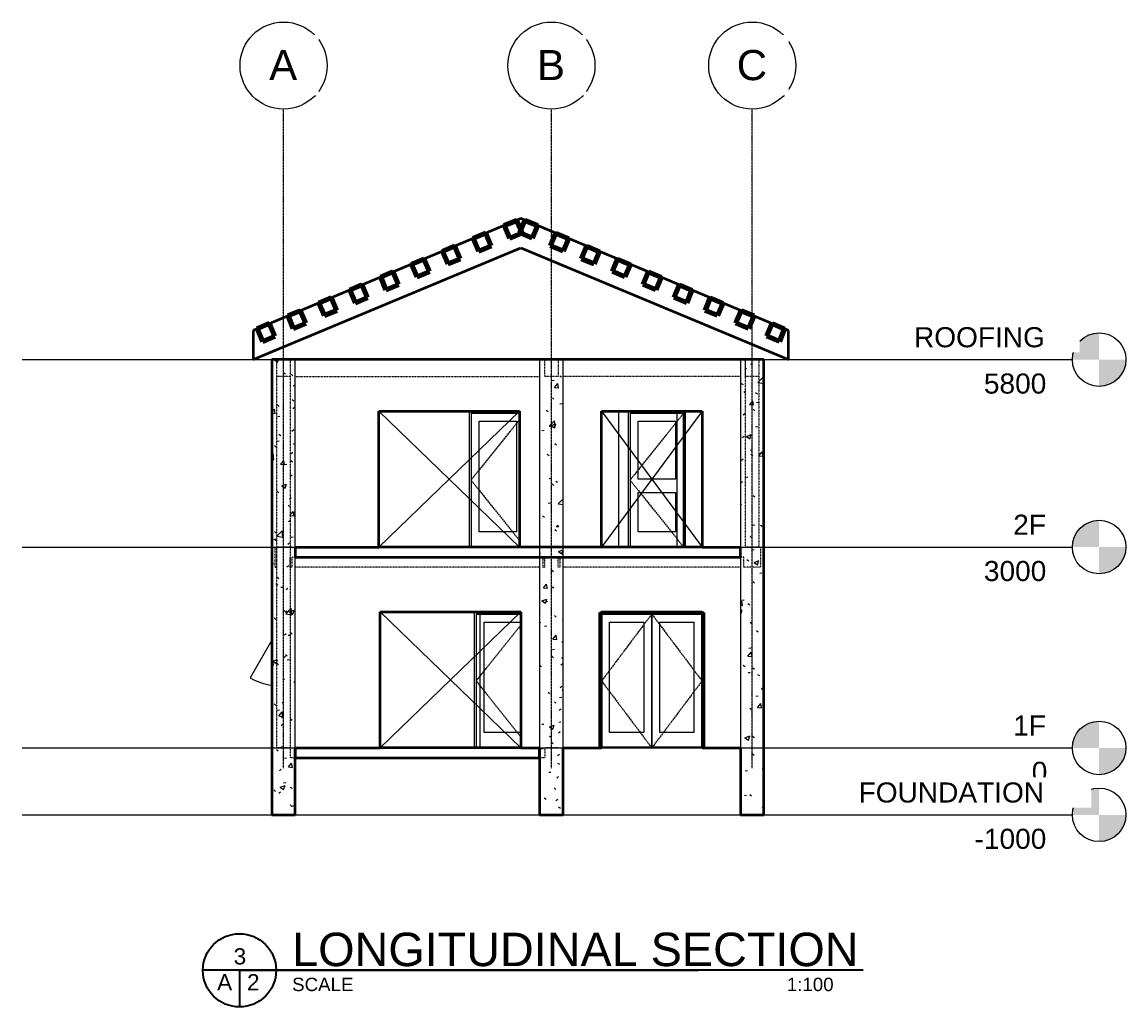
# Model space of a CAD drawing. Header units: inches. Extents: x -1 to 315328, y 6829 to 107833.
# Drawn here: x 88956 to 105443, y 67414 to 82124 of the extents above; entities that cross this region are included whole.
import ezdxf

# ---------------------------------------------------------------- set-up
doc = ezdxf.new("R2010")
doc.units = ezdxf.units.IN
doc.header["$MEASUREMENT"] = 0
for name, pattern in [('Center', [31.75, 6.35, -4.7625, 15.875, -4.7625]), ('Dash', [6.35, 3.175, -3.175]), ('Grid Line', [22.225, 12.7, -3.175, 3.175, -3.175])]:
    doc.linetypes.add(name, pattern=pattern)
for name, color, linetype, lineweight in [('A-DOOR', 31, 'Continuous', 18), ('A-DOOR-FRAM', 31, 'Continuous', 18), ('A-FLOR-LEVL', 51, 'Continuous', 9), ('A-GLAZ', 151, 'Continuous', 18), ('A-ROOF', 132, 'Continuous', 9), ('A-WALL', 113, 'Continuous', 18), ('A-WALL-HDLN', 110, 'Dash', 18), ('S-BEAM-HDLN', 1, 'Dash', 9), ('S-BEAM-SYMB', 2, 'Continuous', 70), ('S-COLS', 52, 'Continuous', 9), ('S-FNDN', 32, 'Continuous', 18), ('S-FNDN-HDLN', 4, 'Dash', 9), ('S-GRID', 1, 'Continuous', 9), ('S-GRID-IDEN', 1, 'Continuous', 9)]:
    doc.layers.add(name, color=color, linetype=linetype, lineweight=lineweight)
doc.layers.add('TEXTS', color=2, linetype='Continuous')
doc.styles.add('Arial', font='arial.ttf', dxfattribs={"height": 250})
doc.styles.add('Arial_1', font='arial.ttf', dxfattribs={"height": 450})
doc.styles.get("Standard").update_dxf_attribs({"font": 'arial.ttf'})
pattern_1 = [(50, (96012.4, 73735.6), (728.737, -63.756), [76.2, -838.2]), (355, (96012.4, 73735.6), (-140.97, 764.23), [60.96, -670.56]), (100.451, (96073.1, 73730.3), (587.77, 700.47), [64.76, -712.36]), (46.184, (96012.4, 73938.8), (1084.32, -168.17), [114.3, -1257.3]), (96.636, (96102.8, 73924.8), (949.6, 989.7), [97.14, -1068.54]), (351.184, (96012.4, 73938.8), (949.62, 989.7), [91.44, -1005.84]), (21, (96114, 73888), (606.46, -409.06), [76.2, -838.2]), (326, (96114, 73888), (247.21, 736.75), [60.96, -670.56]), (71.451, (96164.54, 73853.9), (853.67, 327.69), [64.76, -712.36]), (37.5, (96012.4, 73735.6), (12.355, 338.22), [33.528, -628.904, 33.528, -647.192, -673.1]), (37.5, (96012.4, 73735.6), (12.355, 338.22), [-1343.15, 33.53, -639.57]), (7.5, (96012.4, 73735.6), (267.28, 400.722), [33.528, -354.584, 33.528, -613.664, -256.54]), (7.5, (96012.4, 73735.6), (267.28, 400.722), [-1035.304, 33.53, -223.01]), (327.5, (95785.84, 73735.6), (542.363, -22.915), [33.528, -220.472, 33.528, -758.952, -1051.56]), (327.5, (95785.84, 73735.6), (542.363, -22.915), [-1046.48, 33.53, -1018.03]), (317.5, (95684.24, 73735.6), (592.517, 101.707), [33.53, -296.67, 33.53, -492.76, -746.76]), (317.5, (95684.24, 73735.6), (592.517, 101.707), [-856.49, 33.53, -713.23])]

# ---------------------------------------------------------------- blocks, each defined once
blk = doc.blocks.new('M_HSS Square - HSS203_2X203_2X9_5-450882-Section 1')
at = {"layer": 'S-BEAM-SYMB'}
for p, q in [((6436, 7880), (6249, 7802)), ((6249, 7802), (6327, 7614)), ((6514, 7693), (6436, 7880)), ((6327, 7614), (6514, 7693))]:
    blk.add_line(p, q, dxfattribs=at)
blk = doc.blocks.new('M_HSS Square - HSS203_2X203_2X9_5-450883-Section 1')
at = {"layer": 'S-BEAM-SYMB'}
for p, q in [((5975, 7687), (5787, 7609)), ((5787, 7609), (5866, 7422)), ((6053, 7500), (5975, 7687)), ((5866, 7422), (6053, 7500))]:
    blk.add_line(p, q, dxfattribs=at)
blk = doc.blocks.new('M_HSS Square - HSS203_2X203_2X9_5-450884-Section 1')
at = {"layer": 'S-BEAM-SYMB'}
for p, q in [((5513, 7494), (5326, 7416)), ((5592, 7307), (5513, 7494)), ((5326, 7416), (5404, 7229)), ((5404, 7229), (5592, 7307))]:
    blk.add_line(p, q, dxfattribs=at)
blk = doc.blocks.new('M_HSS Square - HSS203_2X203_2X9_5-450885-Section 1')
at = {"layer": 'S-BEAM-SYMB'}
for p, q in [((5052, 7302), (4865, 7223)), ((5130, 7114), (5052, 7302)), ((4865, 7223), (4943, 7036)), ((4943, 7036), (5130, 7114))]:
    blk.add_line(p, q, dxfattribs=at)
blk = doc.blocks.new('M_HSS Square - HSS203_2X203_2X9_5-450805-Section 1')
at = {"layer": 'S-BEAM-SYMB'}
for p, q in [((4591, 7109), (4403, 7030)), ((4669, 6921), (4591, 7109)), ((4403, 7030), (4482, 6843)), ((4482, 6843), (4669, 6921))]:
    blk.add_line(p, q, dxfattribs=at)
blk = doc.blocks.new('M_HSS Square - HSS203_2X203_2X9_5-450886-Section 1')
at = {"layer": 'S-BEAM-SYMB'}
for p, q in [((4129, 6916), (3942, 6838)), ((3942, 6838), (4020, 6650)), ((4208, 6729), (4129, 6916)), ((4020, 6650), (4208, 6729))]:
    blk.add_line(p, q, dxfattribs=at)
blk = doc.blocks.new('M_HSS Square - HSS203_2X203_2X9_5-450887-Section 1')
at = {"layer": 'S-BEAM-SYMB'}
for p, q in [((3668, 6723), (3481, 6645)), ((3481, 6645), (3559, 6457)), ((3746, 6536), (3668, 6723)), ((3559, 6457), (3746, 6536))]:
    blk.add_line(p, q, dxfattribs=at)
blk = doc.blocks.new('M_HSS Square - HSS203_2X203_2X9_5-450888-Section 1')
at = {"layer": 'S-BEAM-SYMB'}
for p, q in [((3207, 6530), (3019, 6452)), ((3019, 6452), (3098, 6265)), ((3285, 6343), (3207, 6530)), ((3098, 6265), (3285, 6343))]:
    blk.add_line(p, q, dxfattribs=at)
blk = doc.blocks.new('M_HSS Square - HSS203_2X203_2X9_5-450889-Section 1')
at = {"layer": 'S-BEAM-SYMB'}
for p, q in [((2745, 6337), (2558, 6259)), ((2824, 6150), (2745, 6337)), ((2558, 6259), (2636, 6072)), ((2636, 6072), (2824, 6150))]:
    blk.add_line(p, q, dxfattribs=at)
blk = doc.blocks.new('M_HSS Square - HSS203_2X203_2X9_5-V3-Section 1')
at = {"layer": 'S-BEAM-SYMB'}
for p, q in [((6480, 7693), (6558, 7880)), ((6558, 7880), (6745, 7802)), ((6745, 7802), (6667, 7614)), ((6667, 7614), (6480, 7693))]:
    blk.add_line(p, q, dxfattribs=at)
blk = doc.blocks.new('M_HSS Square - HSS203_2X203_2X9_5-V4-Section 1')
at = {"layer": 'S-BEAM-SYMB'}
for p, q in [((6941, 7500), (7019, 7687)), ((7019, 7687), (7207, 7609)), ((7207, 7609), (7128, 7422)), ((7128, 7422), (6941, 7500))]:
    blk.add_line(p, q, dxfattribs=at)
blk = doc.blocks.new('M_HSS Square - HSS203_2X203_2X9_5-V5-Section 1')
at = {"layer": 'S-BEAM-SYMB'}
for p, q in [((7402, 7307), (7481, 7494)), ((7481, 7494), (7668, 7416)), ((7590, 7229), (7402, 7307)), ((7668, 7416), (7590, 7229))]:
    blk.add_line(p, q, dxfattribs=at)
blk = doc.blocks.new('M_HSS Square - HSS203_2X203_2X9_5-V6-Section 1')
at = {"layer": 'S-BEAM-SYMB'}
for p, q in [((7864, 7114), (7942, 7302)), ((7942, 7302), (8129, 7223)), ((8051, 7036), (7864, 7114)), ((8129, 7223), (8051, 7036))]:
    blk.add_line(p, q, dxfattribs=at)
blk = doc.blocks.new('M_HSS Square - HSS203_2X203_2X9_5-V7-Section 1')
at = {"layer": 'S-BEAM-SYMB'}
for p, q in [((8325, 6921), (8403, 7109)), ((8403, 7109), (8591, 7030)), ((8591, 7030), (8512, 6843)), ((8512, 6843), (8325, 6921))]:
    blk.add_line(p, q, dxfattribs=at)
blk = doc.blocks.new('M_HSS Square - HSS203_2X203_2X9_5-V8-Section 1')
at = {"layer": 'S-BEAM-SYMB'}
for p, q in [((8786, 6729), (8865, 6916)), ((8865, 6916), (9052, 6838)), ((9052, 6838), (8974, 6650)), ((8974, 6650), (8786, 6729))]:
    blk.add_line(p, q, dxfattribs=at)
blk = doc.blocks.new('M_HSS Square - HSS203_2X203_2X9_5-V9-Section 1')
at = {"layer": 'S-BEAM-SYMB'}
for p, q in [((9248, 6536), (9326, 6723)), ((9326, 6723), (9513, 6645)), ((9513, 6645), (9435, 6457)), ((9435, 6457), (9248, 6536))]:
    blk.add_line(p, q, dxfattribs=at)
blk = doc.blocks.new('M_HSS Square - HSS203_2X203_2X9_5-V10-Section 1')
at = {"layer": 'S-BEAM-SYMB'}
for p, q in [((9709, 6343), (9787, 6530)), ((9787, 6530), (9975, 6452)), ((9975, 6452), (9896, 6265)), ((9896, 6265), (9709, 6343))]:
    blk.add_line(p, q, dxfattribs=at)
blk = doc.blocks.new('M_HSS Square - HSS203_2X203_2X9_5-V11-Section 1')
at = {"layer": 'S-BEAM-SYMB'}
for p, q in [((10170, 6150), (10249, 6337)), ((10249, 6337), (10436, 6259)), ((10358, 6072), (10170, 6150)), ((10436, 6259), (10358, 6072))]:
    blk.add_line(p, q, dxfattribs=at)
blk = doc.blocks.new('Level - M_Level Head - Circle-11858-Section 1')
at = {"layer": 'A-FLOR-LEVL'}
h = blk.add_hatch(color=256, dxfattribs=at)
edge = h.paths.add_edge_path()
edge.add_line((15134, 0), (14734, 0))
edge.add_arc((15134, 0), 400, 90, 180, ccw=False)
edge.add_line((15134, 400), (15134, 0))
h = blk.add_hatch(color=256, dxfattribs=at)
edge = h.paths.add_edge_path()
edge.add_line((15134, -400), (15134, 0))
edge.add_line((15134, 0), (15534, 0))
edge.add_arc((15134, 0), 400, 270, 360, ccw=False)
blk.add_circle((15134, 0), 400, dxfattribs=at)
blk = doc.blocks.new('Grid - M_Grid Head - Circle-11575-Section 1')
at = {"layer": 'S-GRID-IDEN'}
blk.add_circle((6953, 10192), 650, dxfattribs=at)
blk = doc.blocks.new('M_Door-Exterior-Double-Full Glass-Wood_Clad - 1500 x 2000mm-550083-Section 1')
at = {"layer": 'A-DOOR', "linetype": 'Center', "lineweight": 9}
for p, q in [((8453, 2000), (7703, 1000)), ((8453, 2000), (9203, 1000)), ((7703, 1000), (8453, 0)), ((9203, 1000), (8453, 0))]:
    blk.add_line(p, q, dxfattribs=at)
at = {"layer": 'A-DOOR'}
for p, q in [((8451, 2000), (7703, 2000)), ((7703, 2000), (7703, 15)), ((8451, 15), (8451, 2000)), ((9203, 2000), (8454, 2000)), ((8454, 2000), (8454, 15)), ((9203, 15), (9203, 2000)), ((7823, 230), (7823, 1880)), ((7823, 1880), (8333, 1880)), ((8333, 1880), (8333, 230)), ((8573, 230), (8573, 1880)), ((8573, 1880), (9083, 1880)), ((9083, 1880), (9083, 230)), ((8333, 230), (7823, 230)), ((9083, 230), (8573, 230)), ((7703, 15), (8451, 15)), ((8454, 15), (9203, 15))]:
    blk.add_line(p, q, dxfattribs=at)
at = {"layer": 'A-DOOR', "lineweight": 9}
for p, q in [((7703, 2), (7703, 0)), ((9203, 2), (7703, 2)), ((9203, 0), (9203, 2)), ((7703, 0), (9203, 0))]:
    blk.add_line(p, q, dxfattribs=at)
at = {"layer": 'A-DOOR-FRAM'}
for p, q in [((9228, 2025), (7678, 2025)), ((7678, 2025), (7678, 0)), ((7703, 0), (7703, 2000)), ((7703, 2000), (9203, 2000)), ((8451, 1987), (8454, 1987)), ((9203, 2000), (9203, 0)), ((9228, 0), (9228, 2025)), ((7715, 15), (7715, 2)), ((9190, 15), (9190, 2)), ((7678, 0), (7703, 0)), ((9203, 0), (9228, 0))]:
    blk.add_line(p, q, dxfattribs=at)
blk = doc.blocks.new('M_Door-Opening - 2500 x 2032mm 2-431770-Section 1')
at = {"layer": 'A-DOOR', "lineweight": 9}
for p, q in [((6498, 2032), (4398, 0)), ((4398, 2032), (6498, 0))]:
    blk.add_line(p, q, dxfattribs=at)
blk = doc.blocks.new('M_Door-Opening - 1500 x 2032mm 2-439669-Section 1')
at = {"layer": 'A-DOOR', "lineweight": 9}
for p, q in [((7703, 5032), (9203, 3000)), ((9203, 5032), (7703, 3000))]:
    blk.add_line(p, q, dxfattribs=at)
blk = doc.blocks.new('M_HSS Square - HSS203_2X203_2X9_5-V1-Section 1')
at = {"layer": 'S-BEAM-SYMB'}
for p, q in [((6480, 7693), (6558, 7880)), ((6558, 7880), (6745, 7802)), ((6745, 7802), (6667, 7614)), ((6667, 7614), (6480, 7693))]:
    blk.add_line(p, q, dxfattribs=at)
blk = doc.blocks.new('M_HSS Square - HSS203_2X203_2X9_5-V2-Section 1')
at = {"layer": 'S-BEAM-SYMB'}
for p, q in [((6941, 7500), (7019, 7687)), ((7019, 7687), (7207, 7609)), ((7207, 7609), (7128, 7422)), ((7128, 7422), (6941, 7500))]:
    blk.add_line(p, q, dxfattribs=at)
blk = doc.blocks.new('Window-Awning-Single - 24_ x 36_-478943-Section 1')
at = {"layer": 'A-GLAZ', "lineweight": 9}
blk.add_line((2778, 1609), (2452, 1046), dxfattribs=at)
blk.add_arc((2897, 1816), 889, 240, 262.2756, dxfattribs=at)
blk = doc.blocks.new('M_Door-Interior-Single-1_Panel-Wood - M_Door-Interior-Single-1_Panel-Wood-540909-Section 1')
at = {"layer": 'A-DOOR'}
for p, q in [((6498, 2000), (5828, 2000)), ((5828, 2000), (5828, 0)), ((5948, 230), (5948, 1880)), ((5948, 1880), (6498, 1880)), ((6498, 230), (5948, 230))]:
    blk.add_line(p, q, dxfattribs=at)
at = {"layer": 'A-DOOR', "linetype": 'Center', "lineweight": 9}
for p, q in [((6498, 1837), (5828, 1000)), ((5828, 1000), (6498, 162))]:
    blk.add_line(p, q, dxfattribs=at)
at = {"layer": 'A-DOOR-FRAM'}
for p, q in [((5803, 0), (5803, 2025)), ((6498, 2025), (5803, 2025)), ((5828, 2000), (5828, 0)), ((5828, 2000), (6498, 2000))]:
    blk.add_line(p, q, dxfattribs=at)
blk = doc.blocks.new('M_Door-Interior-Single-1_Panel-Wood - M_Door-Interior-Single-1_Panel-Wood-V10-Section 1')
at = {"layer": 'A-DOOR'}
for p, q in [((6478, 5000), (5753, 5000)), ((5753, 5000), (5753, 3000)), ((5873, 3230), (5873, 4880)), ((5873, 4880), (6433, 4880)), ((6433, 4880), (6433, 3230)), ((6433, 3230), (5873, 3230))]:
    blk.add_line(p, q, dxfattribs=at)
at = {"layer": 'A-DOOR', "linetype": 'Center', "lineweight": 9}
for p, q in [((6478, 4906), (5753, 4000)), ((5753, 4000), (6478, 3094))]:
    blk.add_line(p, q, dxfattribs=at)
at = {"layer": 'A-DOOR-FRAM'}
for p, q in [((5728, 3000), (5728, 5025)), ((6478, 5025), (5728, 5025)), ((5753, 5000), (5753, 3000)), ((5753, 5000), (6478, 5000))]:
    blk.add_line(p, q, dxfattribs=at)
blk = doc.blocks.new('M_Door-Interior-Single-2_Panel-Wood - M_Door-Interior-Single-2_Panel-Wood-540693-Section 1')
at = {"layer": 'A-DOOR', "linetype": 'Center', "lineweight": 9}
for p, q in [((8928, 5000), (8128, 4000)), ((8128, 4000), (8928, 3000))]:
    blk.add_line(p, q, dxfattribs=at)
at = {"layer": 'A-DOOR'}
for p, q in [((8928, 5000), (8128, 5000)), ((8128, 5000), (8128, 3000)), ((8928, 3000), (8928, 5000)), ((8248, 4014), (8248, 4880)), ((8248, 4880), (8808, 4880)), ((8808, 4880), (8808, 4014)), ((8808, 4014), (8248, 4014)), ((8248, 3230), (8248, 3814)), ((8248, 3814), (8808, 3814)), ((8808, 3814), (8808, 3230)), ((8808, 3230), (8248, 3230))]:
    blk.add_line(p, q, dxfattribs=at)
at = {"layer": 'A-DOOR-FRAM'}
for p, q in [((8103, 3000), (8103, 5025)), ((8953, 5025), (8103, 5025)), ((8128, 5000), (8128, 3000)), ((8128, 5000), (8928, 5000)), ((8928, 5000), (8928, 3000)), ((8953, 3000), (8953, 5025))]:
    blk.add_line(p, q, dxfattribs=at)

msp = doc.modelspace()

# ---------------------------------------------------------------- hatches: boundary and pattern name
at = {"layer": 'S-COLS'}
h = msp.add_hatch(dxfattribs=at)
h.set_pattern_fill('FP_1', color=256, style=0, pattern_type=2)
h.set_pattern_definition(pattern_1)
h.paths.add_polyline_path([(92686.19207, 70282.7986), (93036.19207, 70282.7986), (93036.19207, 77082.7986), (92686.19207, 77082.7986), (92686.19207, 71031.68299)])
h = msp.add_hatch(dxfattribs=at)
h.set_pattern_fill('FP_1', color=256, style=0, pattern_type=2)
h.set_pattern_definition(pattern_1)
h.paths.add_polyline_path([(97036.19207, 70282.7986), (97036.19207, 77082.7986), (96686.19207, 77082.7986), (96686.19207, 70282.7986)])
h = msp.add_hatch(dxfattribs=at)
h.set_pattern_fill('FP_1', color=256, style=0, pattern_type=2)
h.set_pattern_definition(pattern_1)
h.paths.add_polyline_path([(100036.19207, 70282.7986), (100036.19207, 77082.7986), (99686.19207, 77082.7986), (99686.19207, 70282.7986)])

# ---------------------------------------------------------------- linework, layer by layer
at = {"layer": 'A-FLOR-LEVL', "linetype": 'Center'}
for p, q in [((88955.62652, 77082.7986), (104642.89006, 77082.7986)), ((88955.62652, 74282.7986), (104642.89006, 74282.7986)), ((88955.62652, 71282.7986), (104642.89006, 71282.7986)), ((88955.62652, 70282.7986), (104642.89006, 70282.7986))]:
    msp.add_line(p, q, dxfattribs=at)
at = {"layer": 'A-ROOF', "lineweight": 35}
for p, q in [((96405.59363, 79188.4105), (92405.59363, 77516.34006)), ((96405.59363, 79188.4105), (92405.59363, 77516.34006)), ((100405.59363, 77516.34006), (96405.59363, 79188.4105)), ((100405.59363, 77516.34006), (96405.59363, 79188.4105)), ((92405.59363, 77082.7986), (96405.59363, 78754.86904)), ((92405.59363, 77082.7986), (96405.59363, 78754.86904)), ((96405.59363, 78754.86904), (100405.59363, 77082.7986)), ((96405.59363, 78754.86904), (100405.59363, 77082.7986)), ((92405.59363, 77516.34006), (92405.59363, 77082.7986)), ((92405.59363, 77516.34006), (92405.59363, 77082.7986)), ((100405.59363, 77082.7986), (100405.59363, 77516.34006)), ((100405.59363, 77082.7986), (100405.59363, 77516.34006))]:
    msp.add_line(p, q, dxfattribs=at)
at = {"layer": 'A-ROOF'}
for p, q in [((92405.59363, 77082.7986), (92686.19207, 77082.7986)), ((92405.59363, 77082.7986), (92686.19207, 77082.7986)), ((100036.19207, 77082.7986), (100405.59363, 77082.7986)), ((100036.19207, 77082.7986), (100405.59363, 77082.7986))]:
    msp.add_line(p, q, dxfattribs=at)
at = {"layer": 'A-WALL', "lineweight": 35}
for p, q in [((96686.19207, 77082.7986), (93036.19207, 77082.7986)), ((96686.19207, 77082.7986), (93036.19207, 77082.7986)), ((99686.19207, 77082.7986), (97036.19207, 77082.7986)), ((99686.19207, 77082.7986), (97036.19207, 77082.7986)), ((94286.19207, 74282.7986), (94286.19207, 76314.7986)), ((94286.19207, 76314.7986), (96386.19207, 76314.7986)), ((94286.19207, 74282.7986), (94286.19207, 76314.7986)), ((94286.19207, 76314.7986), (96386.19207, 76314.7986)), ((96386.19207, 76314.7986), (96386.19207, 74282.7986)), ((96386.19207, 76314.7986), (96386.19207, 74282.7986)), ((97611.19207, 74282.7986), (97611.19207, 76314.7986)), ((97611.19207, 76314.7986), (99111.19207, 76314.7986)), ((97611.19207, 74282.7986), (97611.19207, 76314.7986)), ((97611.19207, 76314.7986), (99111.19207, 76314.7986)), ((99111.19207, 76314.7986), (99111.19207, 74282.7986)), ((99111.19207, 76314.7986), (99111.19207, 74282.7986)), ((93036.19207, 74282.7986), (94286.19207, 74282.7986)), ((93036.19207, 74282.7986), (94286.19207, 74282.7986)), ((99111.19207, 74282.7986), (99686.19207, 74282.7986)), ((99111.19207, 74282.7986), (99686.19207, 74282.7986)), ((94306.19207, 71282.7986), (94306.19207, 73314.7986)), ((94306.19207, 73314.7986), (96406.19207, 73314.7986)), ((94306.19207, 71282.7986), (94306.19207, 73314.7986)), ((94306.19207, 73314.7986), (96406.19207, 73314.7986)), ((96406.19207, 73314.7986), (96406.19207, 71282.7986)), ((96406.19207, 73314.7986), (96406.19207, 71282.7986)), ((97586.19207, 71282.7986), (97586.19207, 73307.7986)), ((97586.19207, 73307.7986), (99136.19207, 73307.7986)), ((97611.19207, 71282.7986), (97611.19207, 73314.7986)), ((97611.19207, 73314.7986), (99111.19207, 73314.7986)), ((99111.19207, 73314.7986), (99111.19207, 71282.7986)), ((99136.19207, 73307.7986), (99136.19207, 71282.7986)), ((93036.19207, 71282.7986), (94306.19207, 71282.7986)), ((93036.19207, 71282.7986), (94306.19207, 71282.7986)), ((96406.19207, 71282.7986), (96686.19207, 71282.7986)), ((96406.19207, 71282.7986), (96686.19207, 71282.7986)), ((97036.19207, 71282.7986), (97611.19207, 71282.7986)), ((97036.19207, 71282.7986), (97586.19207, 71282.7986)), ((99111.19207, 71282.7986), (99686.19207, 71282.7986)), ((99136.19207, 71282.7986), (99686.19207, 71282.7986))]:
    msp.add_line(p, q, dxfattribs=at)
at = {"layer": 'A-WALL'}
for p, q in [((95636.19207, 74282.7986), (95636.19207, 76307.7986)), ((95636.19207, 76307.7986), (96386.19207, 76307.7986)), ((97869.19207, 74282.7986), (97869.19207, 76314.7986)), ((98011.19207, 74282.7986), (98011.19207, 76307.7986)), ((98011.19207, 76307.7986), (98861.19207, 76307.7986)), ((98733.19207, 76314.7986), (98733.19207, 74282.7986)), ((98861.19207, 76307.7986), (98861.19207, 74282.7986)), ((95711.19207, 71282.7986), (95711.19207, 73307.7986)), ((95711.19207, 73307.7986), (96406.19207, 73307.7986)), ((95797.19207, 71282.7986), (95797.19207, 73314.7986))]:
    msp.add_line(p, q, dxfattribs=at)
at = {"layer": 'A-WALL-HDLN'}
for p, q in [((92761.19207, 71282.7986), (92761.19207, 77082.7986)), ((92761.19207, 71282.7986), (92761.19207, 77082.7986)), ((92961.19207, 77082.7986), (92961.19207, 71282.7986)), ((92961.19207, 77082.7986), (92961.19207, 71282.7986)), ((99761.19207, 74282.7986), (99761.19207, 77082.7986)), ((99761.19207, 74282.7986), (99761.19207, 77082.7986)), ((99961.19207, 77082.7986), (99961.19207, 74282.7986)), ((99961.19207, 77082.7986), (99961.19207, 74282.7986)), ((92961.19207, 74282.7986), (92761.19207, 74282.7986)), ((92761.19207, 71282.7986), (92761.19207, 74282.7986)), ((92761.19207, 74282.7986), (92961.19207, 74282.7986)), ((92961.19207, 74282.7986), (92761.19207, 74282.7986)), ((92961.19207, 74282.7986), (92761.19207, 74282.7986)), ((92761.19207, 71282.7986), (92761.19207, 74282.7986)), ((92761.19207, 74282.7986), (92961.19207, 74282.7986)), ((92961.19207, 74282.7986), (92761.19207, 74282.7986)), ((92961.19207, 74282.7986), (92961.19207, 71282.7986)), ((92961.19207, 74282.7986), (92961.19207, 71282.7986)), ((99961.19207, 74282.7986), (99761.19207, 74282.7986)), ((99961.19207, 74282.7986), (99761.19207, 74282.7986)), ((92961.19207, 71282.7986), (92761.19207, 71282.7986)), ((92961.19207, 71282.7986), (92761.19207, 71282.7986)), ((92961.19207, 71282.7986), (92761.19207, 71282.7986)), ((92961.19207, 71282.7986), (92761.19207, 71282.7986)), ((96961.19207, 71282.7986), (96761.19207, 71282.7986)), ((96961.19207, 71282.7986), (96761.19207, 71282.7986))]:
    msp.add_line(p, q, dxfattribs=at)
at = {"layer": 'S-BEAM-HDLN'}
for p, q in [((92761.19207, 76832.7986), (92761.19207, 77082.7986)), ((92761.19207, 76832.7986), (92761.19207, 77082.7986)), ((92961.19207, 77082.7986), (92961.19207, 76832.7986)), ((92961.19207, 77082.7986), (92961.19207, 76832.7986)), ((96761.19207, 76832.7986), (96761.19207, 77082.7986)), ((96761.19207, 76832.7986), (96761.19207, 77082.7986)), ((96961.19207, 77082.7986), (96961.19207, 76832.7986)), ((96961.19207, 77082.7986), (96961.19207, 76832.7986)), ((99761.19207, 76832.7986), (99761.19207, 77082.7986)), ((99761.19207, 76832.7986), (99761.19207, 77082.7986)), ((99961.19207, 77082.7986), (99961.19207, 76832.7986)), ((99961.19207, 77082.7986), (99961.19207, 76832.7986)), ((92961.19207, 76832.7986), (92761.19207, 76832.7986)), ((92961.19207, 76832.7986), (92761.19207, 76832.7986)), ((93036.19207, 76832.7986), (96686.19207, 76832.7986)), ((93036.19207, 76832.7986), (96686.19207, 76832.7986)), ((96961.19207, 76832.7986), (96761.19207, 76832.7986)), ((96961.19207, 76832.7986), (96761.19207, 76832.7986)), ((99686.19207, 76832.7986), (97036.19207, 76832.7986)), ((99686.19207, 76832.7986), (97036.19207, 76832.7986)), ((99961.19207, 76832.7986), (99761.19207, 76832.7986)), ((99961.19207, 76832.7986), (99761.19207, 76832.7986)), ((92736.19207, 74282.7986), (92761.19207, 74282.7986)), ((92736.19207, 73982.7986), (92736.19207, 74282.7986)), ((92736.19207, 74282.7986), (92761.19207, 74282.7986)), ((92736.19207, 73982.7986), (92736.19207, 74282.7986)), ((92761.19207, 73982.7986), (92761.19207, 74282.7986)), ((92761.19207, 73982.7986), (92761.19207, 74282.7986)), ((99736.19207, 74282.7986), (99761.19207, 74282.7986)), ((99736.19207, 74282.7986), (99761.19207, 74282.7986)), ((99761.19207, 74282.7986), (99961.19207, 74282.7986)), ((99761.19207, 74282.7986), (99961.19207, 74282.7986)), ((99961.19207, 74282.7986), (99986.19207, 74282.7986)), ((99961.19207, 74282.7986), (99986.19207, 74282.7986)), ((99986.19207, 74282.7986), (99986.19207, 73982.7986)), ((99986.19207, 74282.7986), (99986.19207, 73982.7986)), ((92961.19207, 73982.7986), (92961.19207, 74132.7986)), ((92961.19207, 73982.7986), (92961.19207, 74132.7986)), ((92986.19207, 74132.7986), (92986.19207, 73982.7986)), ((92986.19207, 74132.7986), (92986.19207, 73982.7986)), ((96736.19207, 74132.7986), (96736.19207, 73982.7986)), ((96736.19207, 74132.7986), (96736.19207, 73982.7986)), ((96761.19207, 73982.7986), (96761.19207, 74132.7986)), ((96761.19207, 73982.7986), (96761.19207, 74132.7986)), ((96961.19207, 73982.7986), (96961.19207, 74132.7986)), ((96961.19207, 73982.7986), (96961.19207, 74132.7986)), ((96986.19207, 74132.7986), (96986.19207, 73982.7986)), ((96986.19207, 74132.7986), (96986.19207, 73982.7986)), ((99736.19207, 73982.7986), (99736.19207, 74132.7986)), ((99736.19207, 73982.7986), (99736.19207, 74132.7986)), ((92736.19207, 73982.7986), (92761.19207, 73982.7986)), ((92736.19207, 73982.7986), (92761.19207, 73982.7986)), ((92986.19207, 73982.7986), (92961.19207, 73982.7986)), ((92986.19207, 73982.7986), (92961.19207, 73982.7986)), ((96686.19207, 73982.7986), (93036.19207, 73982.7986)), ((96686.19207, 73982.7986), (93036.19207, 73982.7986)), ((96736.19207, 73982.7986), (96761.19207, 73982.7986)), ((96736.19207, 73982.7986), (96761.19207, 73982.7986)), ((96986.19207, 73982.7986), (96961.19207, 73982.7986)), ((96986.19207, 73982.7986), (96961.19207, 73982.7986)), ((99686.19207, 73982.7986), (97036.19207, 73982.7986)), ((99686.19207, 73982.7986), (97036.19207, 73982.7986)), ((99986.19207, 73982.7986), (99736.19207, 73982.7986)), ((99986.19207, 73982.7986), (99736.19207, 73982.7986))]:
    msp.add_line(p, q, dxfattribs=at)
at = {"layer": 'S-COLS', "lineweight": 35}
for p, q in [((93036.19207, 77082.7986), (92686.19207, 77082.7986)), ((92686.19207, 77082.7986), (92686.19207, 70282.7986)), ((93036.19207, 77082.7986), (92686.19207, 77082.7986)), ((97036.19207, 77082.7986), (96686.19207, 77082.7986)), ((97036.19207, 77082.7986), (96686.19207, 77082.7986)), ((100036.19207, 77082.7986), (99686.19207, 77082.7986)), ((100036.19207, 77082.7986), (99686.19207, 77082.7986)), ((100036.19207, 70282.7986), (100036.19207, 77082.7986)), ((93036.19207, 70282.7986), (93036.19207, 71282.7986)), ((96686.19207, 71282.7986), (96686.19207, 70282.7986)), ((97036.19207, 70282.7986), (97036.19207, 71282.7986)), ((99686.19207, 71282.7986), (99686.19207, 70282.7986)), ((92686.19207, 70282.7986), (93036.19207, 70282.7986)), ((96686.19207, 70282.7986), (97036.19207, 70282.7986)), ((99686.19207, 70282.7986), (100036.19207, 70282.7986))]:
    msp.add_line(p, q, dxfattribs=at)
at = {"layer": 'S-COLS'}
for p, q in [((93036.19207, 74282.7986), (93036.19207, 77082.7986)), ((93036.19207, 74282.7986), (93036.19207, 77082.7986)), ((96686.19207, 77082.7986), (96686.19207, 74282.7986)), ((96686.19207, 77082.7986), (96686.19207, 74282.7986)), ((97036.19207, 74282.7986), (97036.19207, 77082.7986)), ((97036.19207, 74282.7986), (97036.19207, 77082.7986)), ((99686.19207, 77082.7986), (99686.19207, 74282.7986)), ((99686.19207, 77082.7986), (99686.19207, 74282.7986)), ((93036.19207, 71282.7986), (93036.19207, 74282.7986)), ((93036.19207, 71282.7986), (93036.19207, 74282.7986)), ((96686.19207, 74282.7986), (96686.19207, 71282.7986)), ((96686.19207, 74282.7986), (96686.19207, 71282.7986)), ((97036.19207, 71282.7986), (97036.19207, 74282.7986)), ((97036.19207, 71282.7986), (97036.19207, 74282.7986)), ((99686.19207, 74282.7986), (99686.19207, 71282.7986)), ((99686.19207, 74282.7986), (99686.19207, 71282.7986))]:
    msp.add_line(p, q, dxfattribs=at)
at = {"layer": 'S-FNDN', "lineweight": 35}
for p, q in [((93036.19207, 74282.7986), (93036.19207, 74132.7986)), ((93036.19207, 74282.7986), (93036.19207, 74132.7986)), ((99111.19207, 74282.7986), (94286.19207, 74282.7986)), ((99111.19207, 74282.7986), (94286.19207, 74282.7986)), ((99686.19207, 74132.7986), (99686.19207, 74282.7986)), ((99686.19207, 74132.7986), (99686.19207, 74282.7986)), ((93036.19207, 74132.7986), (99686.19207, 74132.7986)), ((93036.19207, 74132.7986), (99686.19207, 74132.7986)), ((93036.19207, 71282.7986), (93036.19207, 71132.7986)), ((93036.19207, 71282.7986), (93036.19207, 71132.7986)), ((96406.19207, 71282.7986), (94306.19207, 71282.7986)), ((96406.19207, 71282.7986), (94306.19207, 71282.7986)), ((96686.19207, 71132.7986), (96686.19207, 71282.7986)), ((96686.19207, 71132.7986), (96686.19207, 71282.7986)), ((93036.19207, 71132.7986), (96686.19207, 71132.7986)), ((93036.19207, 71132.7986), (96686.19207, 71132.7986))]:
    msp.add_line(p, q, dxfattribs=at)
at = {"layer": 'S-FNDN-HDLN'}
for p, q in [((92961.19207, 74282.7986), (92961.19207, 74132.7986)), ((92961.19207, 74282.7986), (93036.14246, 74282.7986)), ((92961.19207, 74282.7986), (92961.19207, 74132.7986)), ((92961.19207, 74282.7986), (93036.14246, 74282.7986)), ((99686.19207, 74282.7986), (99736.19207, 74282.7986)), ((99686.19207, 74282.7986), (99736.19207, 74282.7986)), ((93036.14246, 74132.7986), (92986.19207, 74132.7986)), ((93036.14246, 74132.7986), (92986.19207, 74132.7986)), ((99736.19207, 74132.7986), (99686.19207, 74132.7986)), ((99736.19207, 74132.7986), (99686.19207, 74132.7986)), ((92961.19207, 71282.7986), (92961.19207, 71132.7986)), ((92961.19207, 71282.7986), (93036.14246, 71282.7986)), ((92961.19207, 71282.7986), (92961.19207, 71132.7986)), ((92961.19207, 71282.7986), (93036.19207, 71282.7986)), ((96686.19207, 71282.7986), (96761.19207, 71282.7986)), ((96686.19207, 71282.7986), (96761.19207, 71282.7986)), ((96761.19207, 71282.7986), (96761.19207, 71132.7986)), ((96761.19207, 71282.7986), (96761.19207, 71132.7986)), ((93036.14246, 71132.7986), (92961.19207, 71132.7986)), ((93036.19207, 71132.7986), (92961.19207, 71132.7986)), ((96761.19207, 71132.7986), (96686.19207, 71132.7986)), ((96761.19207, 71132.7986), (96686.19207, 71132.7986))]:
    msp.add_line(p, q, dxfattribs=at)
at = {"layer": 'S-GRID', "linetype": 'Grid Line'}
for p, q in [((92861.19207, 70977.9986), (92861.19207, 80824.43576)), ((96861.19207, 70977.9986), (96861.19207, 80824.43576)), ((99861.19207, 70977.9986), (99861.19207, 80824.43576))]:
    msp.add_line(p, q, dxfattribs=at)
at = {"layer": 'TEXTS'}
for p, q in [((101518.93197, 67961.13257), (91656.50177, 67961.13257)), ((92203.41637, 67961.13257), (99053.08381, 67961.13257)), ((92203.41637, 67961.13257), (92203.41637, 67414.21797)), ((92203.41637, 67961.13257), (92203.41637, 67414.21797))]:
    msp.add_line(p, q, dxfattribs=at)
msp.add_circle((92203.41637, 67961.13257), 546.9146, dxfattribs=at)
msp.add_circle((92203.41637, 67961.13257), 546.9146, dxfattribs=at)

# ---------------------------------------------------------------- block references
at = {"layer": 'A-DOOR'}
for name, p in [('M_Door-Opening - 2500 x 2032mm 2-431770-Section 1', (89888.65022, 74282.7986)), ('M_Door-Interior-Single-1_Panel-Wood - M_Door-Interior-Single-1_Panel-Wood-V10-Section 1', (89908.65022, 71282.7986)), ('M_Door-Opening - 1500 x 2032mm 2-439669-Section 1', (89908.65022, 71282.7986)), ('M_Door-Interior-Single-2_Panel-Wood - M_Door-Interior-Single-2_Panel-Wood-540693-Section 1', (89908.65022, 71282.7986)), ('M_Door-Opening - 2500 x 2032mm 2-431770-Section 1', (89908.65022, 71282.7986)), ('M_Door-Interior-Single-1_Panel-Wood - M_Door-Interior-Single-1_Panel-Wood-540909-Section 1', (89908.65022, 71282.7986))]:
    msp.add_blockref(name, p, dxfattribs=at)
at = {"layer": 'A-DOOR-FRAM'}
msp.add_blockref('M_Door-Exterior-Double-Full Glass-Wood_Clad - 1500 x 2000mm-550083-Section 1', (89908.65022, 71282.7986), dxfattribs=at)
at = {"layer": 'A-FLOR-LEVL'}
for p in [(89908.65022, 77082.7986), (89908.65022, 74282.7986), (89908.65022, 71282.7986), (89908.65022, 70282.7986)]:
    msp.add_blockref('Level - M_Level Head - Circle-11858-Section 1', p, dxfattribs=at)
at = {"layer": 'A-GLAZ'}
msp.add_blockref('Window-Awning-Single - 24_ x 36_-478943-Section 1', (89908.65022, 71282.7986), dxfattribs=at)
at = {"layer": 'S-BEAM-SYMB'}
for name in ['M_HSS Square - HSS203_2X203_2X9_5-450882-Section 1', 'M_HSS Square - HSS203_2X203_2X9_5-450882-Section 1', 'M_HSS Square - HSS203_2X203_2X9_5-V3-Section 1', 'M_HSS Square - HSS203_2X203_2X9_5-V1-Section 1', 'M_HSS Square - HSS203_2X203_2X9_5-V3-Section 1', 'M_HSS Square - HSS203_2X203_2X9_5-450883-Section 1', 'M_HSS Square - HSS203_2X203_2X9_5-450883-Section 1', 'M_HSS Square - HSS203_2X203_2X9_5-V4-Section 1', 'M_HSS Square - HSS203_2X203_2X9_5-V2-Section 1', 'M_HSS Square - HSS203_2X203_2X9_5-V4-Section 1', 'M_HSS Square - HSS203_2X203_2X9_5-450884-Section 1', 'M_HSS Square - HSS203_2X203_2X9_5-450884-Section 1', 'M_HSS Square - HSS203_2X203_2X9_5-V5-Section 1', 'M_HSS Square - HSS203_2X203_2X9_5-V5-Section 1', 'M_HSS Square - HSS203_2X203_2X9_5-450885-Section 1', 'M_HSS Square - HSS203_2X203_2X9_5-450885-Section 1', 'M_HSS Square - HSS203_2X203_2X9_5-V6-Section 1', 'M_HSS Square - HSS203_2X203_2X9_5-V6-Section 1', 'M_HSS Square - HSS203_2X203_2X9_5-450805-Section 1', 'M_HSS Square - HSS203_2X203_2X9_5-450805-Section 1', 'M_HSS Square - HSS203_2X203_2X9_5-V7-Section 1', 'M_HSS Square - HSS203_2X203_2X9_5-V7-Section 1', 'M_HSS Square - HSS203_2X203_2X9_5-450886-Section 1', 'M_HSS Square - HSS203_2X203_2X9_5-450886-Section 1', 'M_HSS Square - HSS203_2X203_2X9_5-V8-Section 1', 'M_HSS Square - HSS203_2X203_2X9_5-V8-Section 1', 'M_HSS Square - HSS203_2X203_2X9_5-450887-Section 1', 'M_HSS Square - HSS203_2X203_2X9_5-450887-Section 1', 'M_HSS Square - HSS203_2X203_2X9_5-V9-Section 1', 'M_HSS Square - HSS203_2X203_2X9_5-V9-Section 1', 'M_HSS Square - HSS203_2X203_2X9_5-450888-Section 1', 'M_HSS Square - HSS203_2X203_2X9_5-450888-Section 1', 'M_HSS Square - HSS203_2X203_2X9_5-V10-Section 1', 'M_HSS Square - HSS203_2X203_2X9_5-450889-Section 1', 'M_HSS Square - HSS203_2X203_2X9_5-450889-Section 1', 'M_HSS Square - HSS203_2X203_2X9_5-V11-Section 1']:
    msp.add_blockref(name, (89908.65022, 71282.7986), dxfattribs=at)
at = {"layer": 'S-GRID-IDEN'}
for p in [(85908.65022, 71282.7986), (89908.65022, 71282.7986), (92908.65022, 71282.7986)]:
    msp.add_blockref('Grid - M_Grid Head - Circle-11575-Section 1', p, dxfattribs=at)

# ---------------------------------------------------------------- texts
for s, p in [('3', (92115.09572, 68048.29987)), ('A', (91868.40038, 67661.88394)), ('2', (92315.18821, 67661.88394))]:
    msp.add_text(s, height=242.20035).set_placement(p)
at = {"layer": 'A-FLOR-LEVL', "char_height": 300, "attachment_point": 1, "style": 'Arial', "bg_fill": 3, "box_fill_scale": 1.25, "bg_fill_color": 256, "bg_fill_true_color": 13158600, "bg_fill_transparency": 0}
for s, insert, width in [('5800', (103321.4169, 76875.35332), 1154.43), ('2F', (103759.64396, 74767.18483), 601.265625), ('3000', (103321.4169, 74075.35332), 1154.43), ('1F', (103759.64396, 71767.18483), 601.265625), ('0', (104036.4169, 71075.35332), 288.6075)]:
    msp.add_mtext(s, dxfattribs=dict(at, insert=insert, width=width))
at = {"layer": 'TEXTS'}
for s, height, p in [('LONGITUDINAL SECTION', 499.9996013, (92989.6479, 68023.29957)), ('SCALE', 200, (92989.02038, 67650.32188)), ('1:100', 200, (100377.84566, 67650.32188))]:
    msp.add_text(s, height=height, dxfattribs=at).set_placement(p)

# ---------------------------------------------------------------- next in the draw order: texts
at = {"layer": 'A-FLOR-LEVL', "char_height": 300, "attachment_point": 1, "style": 'Arial', "bg_fill": 3, "box_fill_scale": 1.25, "bg_fill_color": 256, "bg_fill_true_color": 13158600, "bg_fill_transparency": 0}
for s, insert, width in [('ROOFING', (102277.64396, 77567.18483), 2397.045625), ('FOUNDATION', (101450.64396, 70767.18483), 3399.155), ('-1000', (103182.4169, 70075.35332), 1322.784375)]:
    msp.add_mtext(s, dxfattribs=dict(at, insert=insert, width=width))
at = {"layer": 'S-GRID-IDEN', "char_height": 450, "attachment_point": 1, "style": 'Arial_1', "bg_fill": 2}
for s, insert, width in [('A', (92646.07, 81707.00208), 513.08), ('B', (96646.07, 81707.00208), 513.08), ('C', (99629.57, 81707.00208), 553.164375)]:
    msp.add_mtext(s, dxfattribs=dict(at, insert=insert, width=width))

doc.saveas('drawing.dxf')
